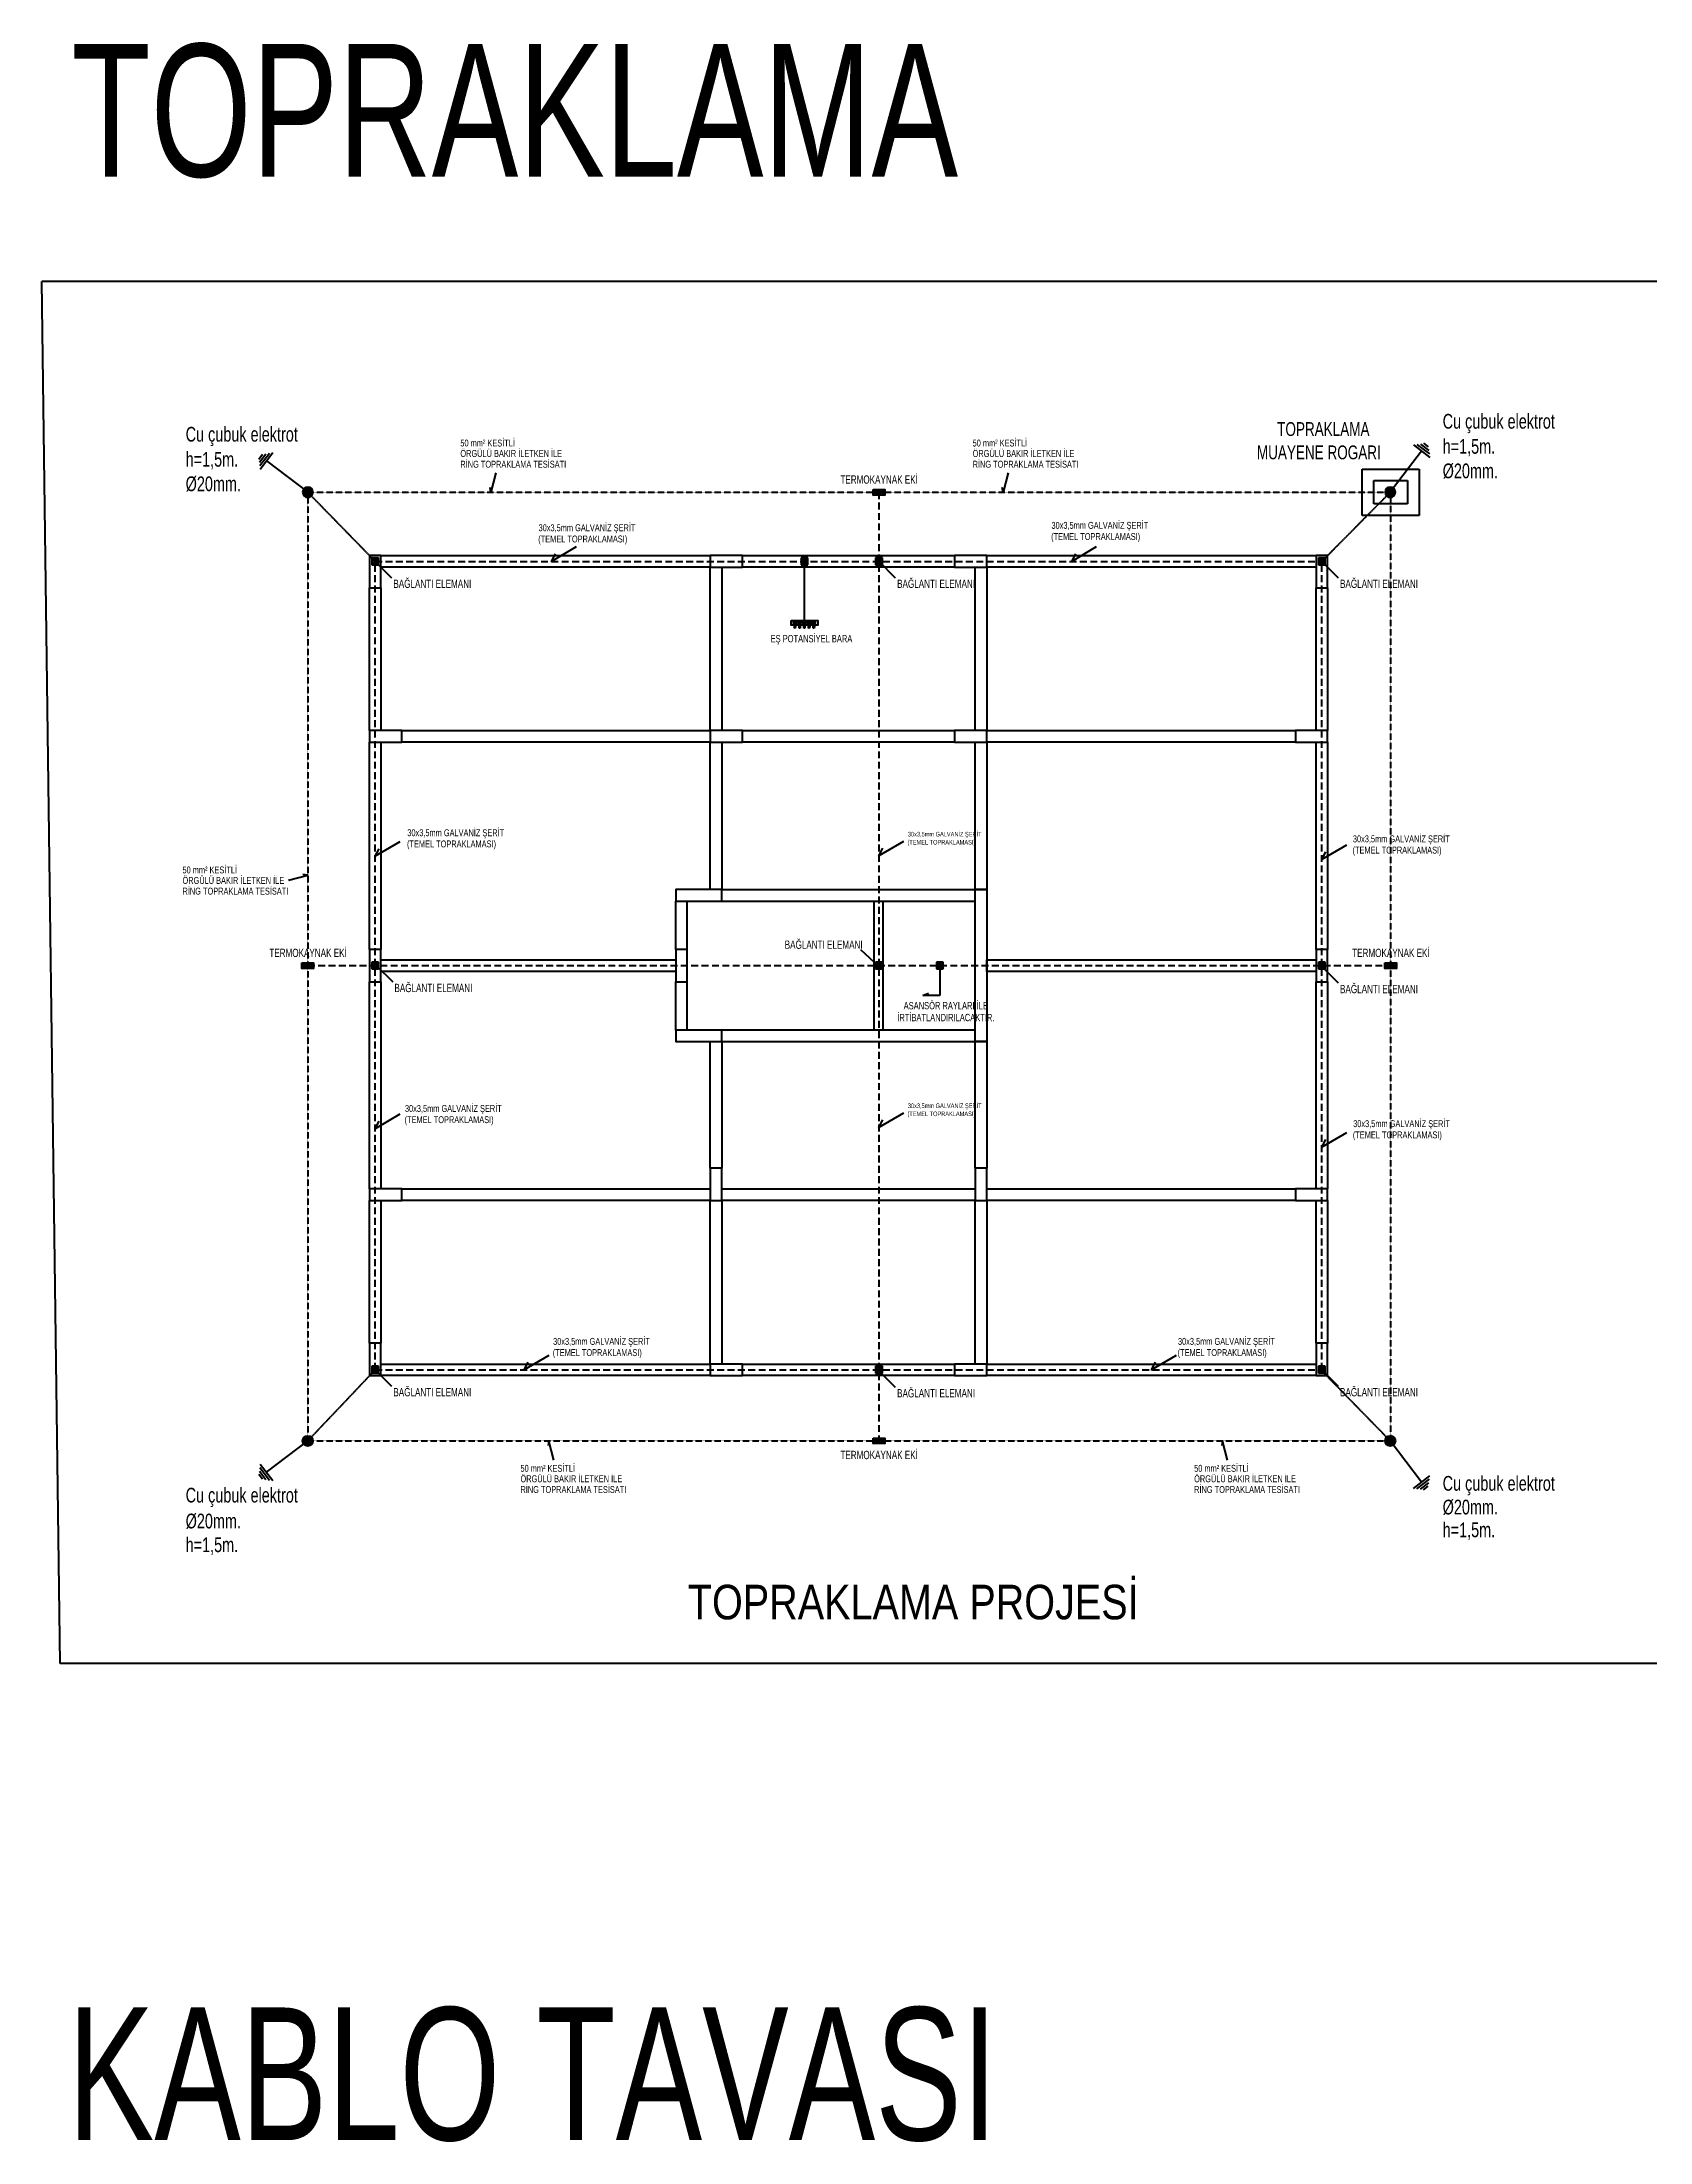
# Model space of a CAD drawing. Header units: millimetres. Extents: x 1852829 to 1882754, y -270850 to -231658.
# Drawn here: x 1852966 to 1856457, y -241270 to -236711 of the extents above; entities that cross this region are included whole.
import ezdxf
from ezdxf.enums import TextEntityAlignment as Align

# ---------------------------------------------------------------- set-up
doc = ezdxf.new("R2010")
doc.units = ezdxf.units.MM
for name, pattern in [('ACAD_ISO10W100', [18, 12, -3, 0, -3]), ('CONTINOUS', [0]), ('CONTINU', [0]), ('DASHED', [0.75, 0.5, -0.25]), ('DASHED2', [0.375, 0.25, -0.125])]:
    doc.linetypes.add(name, pattern=pattern)
for name, color, linetype, lineweight in [('a_ba', 6, 'Continuous', 50), ('a_duvar', 251, 'Continuous', 35), ('a_not_text', 7, 'Continuous', 13), ('a_çerçeve_line', 7, 'Continuous', 50), ('Aydınlatma', 4, 'CONTINOUS', 35), ('Genel', 4, 'CONTINOUS', 40), ('Topraklama', 3, 'DASHED', 40), ('Topraklama Ring', 6, 'DASHED', 40), ('topraklama_ek', 6, 'Continuous', 40), ('topraklama_ring', 6, 'Continuous', 40), ('topraklama_text', 4, 'Continuous', 40), ('topraklamaa', 3, 'Continuous', 40), ('u_genel', 4, 'Continuous', 25), ('u_topraklama_ring', 6, 'Continuous', 40)]:
    doc.layers.add(name, color=color, linetype=linetype, lineweight=lineweight)
doc.styles.add('Grupcad', font='arial.ttf', dxfattribs={"width": 0.7})
doc.styles.add('ROMANTUR', font='arial.ttf', dxfattribs={"width": 0.7})
doc.styles.add('SELFCAD', font='arial.ttf', dxfattribs={"width": 0.7})
doc.styles.get("Standard").update_dxf_attribs({"font": 'ARIALN.TTF'})

# ---------------------------------------------------------------- blocks, each defined once
blk = doc.blocks.new('BAĞLANTI ELEMANI')
at = {"layer": 'topraklama_ek', "color": 2, "linetype": 'Continuous', "ltscale": 0.4}
for p, q in [((15, 15), (-15, 15)), ((-15, 15), (-15, -15)), ((-15, 4.5), (15, 4.5)), ((-13.9, 10.5), (-12.2, 13.4)), ((-12.2, 7.6), (-13.9, 10.5)), ((-13.4, 10.5), (-11.9, 13)), ((-11.9, 8), (-13.4, 10.5)), ((-12.2, 13.4), (-8.8, 13.4)), ((-8.8, 7.6), (-12.2, 7.6)), ((-11.9, 13), (-9.1, 13)), ((-9.1, 8), (-11.9, 8)), ((-9.1, 13), (-7.6, 10.5)), ((-7.6, 10.5), (-9.1, 8)), ((-8.8, 13.4), (-7.1, 10.5)), ((-7.1, 10.5), (-8.8, 7.6)), ((-4.5, 15), (-4.5, -15)), ((-4.5, -4.5), (4.5, 4.5)), ((4.5, -4.5), (-4.5, 4.5)), ((4.5, 15), (4.5, -15)), ((8.8, 13.4), (7.1, 10.5)), ((7.1, 10.5), (8.8, 7.6)), ((9.1, 13), (7.6, 10.5)), ((7.6, 10.5), (9.1, 8)), ((12.2, 13.4), (8.8, 13.4)), ((8.8, 7.6), (12.2, 7.6)), ((11.9, 13), (9.1, 13)), ((9.1, 8), (11.9, 8)), ((13.4, 10.5), (11.9, 13)), ((11.9, 8), (13.4, 10.5)), ((13.9, 10.5), (12.2, 13.4)), ((12.2, 7.6), (13.9, 10.5)), ((15, -15), (15, 15)), ((-15, -4.5), (15, -4.5)), ((-15, -15), (15, -15)), ((-12.2, -7.6), (-13.9, -10.5)), ((-13.9, -10.5), (-12.2, -13.4)), ((-11.9, -8), (-13.4, -10.5)), ((-13.4, -10.5), (-11.9, -13)), ((-8.8, -7.6), (-12.2, -7.6)), ((-12.2, -13.4), (-8.8, -13.4)), ((-9.1, -8), (-11.9, -8)), ((-11.9, -13), (-9.1, -13)), ((-7.6, -10.5), (-9.1, -8)), ((-9.1, -13), (-7.6, -10.5)), ((-7.1, -10.5), (-8.8, -7.6)), ((-8.8, -13.4), (-7.1, -10.5)), ((7.1, -10.5), (8.8, -7.6)), ((8.8, -13.4), (7.1, -10.5)), ((7.6, -10.5), (9.1, -8)), ((9.1, -13), (7.6, -10.5)), ((8.8, -7.6), (12.2, -7.6)), ((12.2, -13.4), (8.8, -13.4)), ((9.1, -8), (11.9, -8)), ((11.9, -13), (9.1, -13)), ((11.9, -8), (13.4, -10.5)), ((13.4, -10.5), (11.9, -13)), ((12.2, -7.6), (13.9, -10.5)), ((13.9, -10.5), (12.2, -13.4))]:
    blk.add_line(p, q, dxfattribs=at)
for centre in [(-10.5, 10.5), (10.5, 10.5), (-10.5, -10.5), (10.5, -10.5)]:
    blk.add_circle(centre, 2.4, dxfattribs=at)
blk = doc.blocks.new('ESPOTANSIYEL TOPR.BARASI')
at = {"layer": 'topraklamaa', "linetype": 'Continuous', "lineweight": 50}
for p, q in [((-22.8, 8.9), (-22.8, 7.6)), ((-22.6, 9.2), (-21.6, 10)), ((-21.4, 10.3), (-21.4, 14.9)), ((-18.3, 14.8), (-21.4, 14.8)), ((-20.8, 14.9), (-20.8, 16.8)), ((-20.8, 16.8), (-18.9, 16.8)), ((-20.1, 10.3), (-20.1, 14.8)), ((-20.1, 14.8), (-20.1, 10.3)), ((-19.9, 14.8), (-19.9, 10.3)), ((-18.9, 16.8), (-18.9, 15.1)), ((-18.3, 10.3), (-18.3, 14.9)), ((-17.1, 9.2), (-18.1, 9.9)), ((-16.9, 7.4), (-16.9, 8.9)), ((-12.6, 8.9), (-12.6, 7.6)), ((-12.5, 9.2), (-11.4, 10)), ((-11.3, 10.3), (-11.3, 14.9)), ((-8.2, 14.8), (-11.3, 14.8)), ((-10.7, 14.9), (-10.7, 16.8)), ((-10.7, 16.8), (-8.7, 16.8)), ((-9.9, 10.3), (-9.9, 14.8)), ((-9.9, 14.8), (-9.9, 10.3)), ((-9.7, 14.8), (-9.7, 10.3)), ((-8.7, 16.8), (-8.7, 15.1)), ((-8.2, 10.3), (-8.2, 14.9)), ((-6.9, 9.2), (-8, 9.9)), ((-6.7, 7.4), (-6.7, 8.9)), ((-2.5, 8.9), (-2.5, 7.6)), ((-2.3, 9.2), (-1.2, 10)), ((-1.1, 10.3), (-1.1, 14.9)), ((2, 14.8), (-1.1, 14.8)), ((-0.5, 14.9), (-0.5, 16.8)), ((-0.5, 16.8), (1.5, 16.8)), ((0.3, 10.3), (0.3, 14.8)), ((0.3, 14.8), (0.3, 10.3)), ((0.5, 14.8), (0.5, 10.3)), ((1.5, 16.8), (1.5, 15.1)), ((2, 10.3), (2, 14.9)), ((3.3, 9.2), (2.2, 9.9)), ((3.5, 7.4), (3.5, 8.9)), ((7.7, 8.9), (7.7, 7.6)), ((7.9, 9.2), (8.9, 10)), ((9.1, 10.3), (9.1, 14.9)), ((12.2, 14.8), (9.1, 14.8)), ((9.7, 14.9), (9.7, 16.8)), ((9.7, 16.8), (11.7, 16.8)), ((10.5, 10.3), (10.5, 14.8)), ((10.5, 14.8), (10.5, 10.3)), ((10.7, 14.8), (10.7, 10.3)), ((11.7, 16.8), (11.7, 15.1)), ((12.2, 10.3), (12.2, 14.9)), ((13.5, 9.2), (12.4, 9.9)), ((13.7, 7.4), (13.7, 8.9)), ((17.9, 8.9), (17.9, 7.6)), ((18.1, 9.2), (19.1, 10)), ((19.3, 10.3), (19.3, 14.9)), ((22.4, 14.8), (19.3, 14.8)), ((19.9, 14.9), (19.9, 16.8)), ((19.9, 16.8), (21.9, 16.8)), ((20.7, 10.3), (20.7, 14.8)), ((20.7, 14.8), (20.7, 10.3)), ((20.9, 14.8), (20.9, 10.3)), ((21.9, 16.8), (21.9, 15.1)), ((22.4, 10.3), (22.4, 14.9)), ((23.7, 9.2), (22.6, 9.9)), ((23.9, 7.4), (23.9, 8.9))]:
    blk.add_line(p, q, dxfattribs=at)
at = {"layer": 'topraklamaa', "color": 1, "linetype": 'Continuous', "lineweight": 50}
blk.add_lwpolyline([(29.1, 0), (-29.1, 0), (-29.1, 10.2), (29.1, 10.2)], close=True, dxfattribs=at)
at = {"layer": 'topraklamaa', "linetype": 'Continuous', "lineweight": 50}
for centre in [(-19.8, 4.7), (-9.7, 4.7), (0.5, 4.7), (10.7, 4.7), (20.9, 4.7)]:
    blk.add_circle(centre, 1.72, dxfattribs=at)
for centre, radius, start, end in [((-19.9, 4.8), 3.92, 140.3008, 37.1292), ((-23.2, 7.6), 0.429, 320.3008, 0), ((-22.4, 8.9), 0.429, 127.6759, 180), ((-21.9, 10.3), 0.429, 307.6759, 0), ((-17.9, 10.3), 0.429, 180, 237.6708), ((-17.3, 8.9), 0.429, 0, 57.6708), ((-16.4, 7.4), 0.429, 180, 217.1292), ((-9.7, 4.8), 3.92, 140.3008, 37.1292), ((-13.1, 7.6), 0.429, 320.3008, 0), ((-12.2, 8.9), 0.429, 127.6759, 180), ((-11.7, 10.3), 0.429, 307.6759, 0), ((-7.7, 10.3), 0.429, 180, 237.6708), ((-7.1, 8.9), 0.429, 0, 57.6708), ((-6.2, 7.4), 0.429, 180, 217.1292), ((0.5, 4.8), 3.92, 140.3008, 37.1292), ((-2.9, 7.6), 0.429, 320.3008, 0), ((-2, 8.9), 0.429, 127.6759, 180), ((-1.5, 10.3), 0.429, 307.6759, 0), ((2.4, 10.3), 0.429, 180, 237.6708), ((3.1, 8.9), 0.429, 0, 57.6708), ((3.9, 7.4), 0.429, 180, 217.1292), ((10.6, 4.8), 3.92, 140.3008, 37.1292), ((7.3, 7.6), 0.429, 320.3008, 0), ((8.2, 8.9), 0.429, 127.6759, 180), ((8.7, 10.3), 0.429, 307.6759, 0), ((12.6, 10.3), 0.429, 180, 237.6708), ((13.3, 8.9), 0.429, 0, 57.6708), ((14.1, 7.4), 0.429, 180, 217.1292), ((20.8, 4.8), 3.92, 140.3008, 37.1292), ((17.5, 7.6), 0.429, 320.3008, 0), ((18.3, 8.9), 0.429, 127.6759, 180), ((18.9, 10.3), 0.429, 307.6759, 0), ((22.8, 10.3), 0.429, 180, 237.6708), ((23.4, 8.9), 0.429, 0, 57.6708), ((24.3, 7.4), 0.429, 180, 217.1292)]:
    blk.add_arc(centre, radius, start, end, dxfattribs=at)
blk = doc.blocks.new('toprak_cubuk')
at = {"layer": 'Topraklama', "linetype": 'Continuous', "ltscale": 13}
h = blk.add_hatch(color=1, dxfattribs=at)
h.paths.add_polyline_path([(0, -45), (0, 0), (0, 45, -1)])
h.paths.add_polyline_path([(0, 45), (0, 0), (0, -45, -1)])
at = {"layer": 'Topraklama', "color": 1, "linetype": 'Continuous', "ltscale": 13}
for p, q in [((0, -450), (0, 0)), ((-90, -450), (90, -450)), ((-90, -450), (90, -450)), ((-68, -471), (68, -471)), ((-68, -471), (68, -471)), ((-45, -492), (45, -492)), ((-45, -492), (45, -492)), ((-29, -513), (24, -513))]:
    blk.add_line(p, q, dxfattribs=at)
blk.add_circle((0, 0), 44.7, dxfattribs=at)
blk = doc.blocks.new('u_menhol')
at = {"layer": 'u_topraklama_ring', "color": 2, "linetype": 'CONTINOUS', "ltscale": 2}
for p, q in [((-123.6, 100.6), (123.6, 100.6)), ((-123.6, -100.6), (-123.6, 100.6)), ((123.6, 100.6), (123.6, -100.6)), ((-73.6, 50.6), (73.6, 50.6)), ((-73.6, -50.6), (-73.6, 50.6)), ((73.6, 50.6), (73.6, -50.6)), ((73.6, -50.6), (-73.6, -50.6)), ((123.6, -100.6), (-123.6, -100.6))]:
    blk.add_line(p, q, dxfattribs=at)
blk = doc.blocks.new('termokaynak')
at = {"layer": 'topraklama_ring', "linetype": 'CONTINOUS'}
blk.add_hatch(color=5, dxfattribs=at).paths.add_polyline_path([(51, 24), (-51, 24), (-51, -24), (51, -24)])
at = {"layer": 'topraklama_ring', "color": 5, "linetype": 'CONTINOUS'}
for p, q in [((-51, -24), (51, 24)), ((-51, 24), (51, -24))]:
    blk.add_line(p, q, dxfattribs=at)
blk.add_lwpolyline([(-51, 24), (51, 24), (51, -24), (-51, -24)], close=True, dxfattribs=at)

msp = doc.modelspace()

# ---------------------------------------------------------------- linework, layer by layer
at = {"layer": 'a_ba', "color": 253}
for p, q in [((1854342, -238680.8), (1854342, -238575.8)), ((1854367, -238680.8), (1854367, -238575.8)), ((1854442, -238575.8), (1854992, -238575.8)), ((1854772, -238575.8), (1854772, -238855.8)), ((1854792, -238855.8), (1854792, -238575.8)), ((1854342, -238855.8), (1854342, -238750.8)), ((1854367, -238855.8), (1854367, -238750.8)), ((1854992, -238855.8), (1854442, -238855.8))]:
    msp.add_line(p, q, dxfattribs=at)
for points in [[(1853677, -237895.8), (1853702, -237895.8), (1853702, -237825.8), (1853677, -237825.8)], [(1853702, -237825.8), (1854417, -237825.8), (1854417, -237850.8), (1853702, -237850.8)], [(1854487, -237850.8), (1854487, -237825.8), (1854417, -237825.8), (1854417, -237850.8)], [(1854487, -237825.8), (1854947, -237825.8), (1854947, -237850.8), (1854487, -237850.8)], [(1855017, -237850.8), (1855017, -237825.8), (1854947, -237825.8), (1854947, -237850.8)], [(1855017, -237825.8), (1855732, -237825.8), (1855732, -237850.8), (1855017, -237850.8)], [(1855732, -237895.8), (1855757, -237895.8), (1855757, -237825.8), (1855732, -237825.8)], [(1854417, -237850.8), (1854442, -237850.8), (1854442, -238205.8), (1854417, -238205.8)], [(1854992, -237850.8), (1855017, -237850.8), (1855017, -238205.8), (1854992, -238205.8)], [(1853677, -237895.8), (1853702, -237895.8), (1853702, -238205.8), (1853677, -238205.8)], [(1855732, -237895.8), (1855757, -237895.8), (1855757, -238205.8), (1855732, -238205.8)], [(1853677, -238205.8), (1853677, -238230.8), (1853747, -238230.8), (1853747, -238205.8)], [(1853677, -238230.8), (1853702, -238230.8), (1853702, -238680.8), (1853677, -238680.8)], [(1853747, -238205.8), (1854417, -238205.8), (1854417, -238230.8), (1853747, -238230.8)], [(1854487, -238230.8), (1854487, -238205.8), (1854417, -238205.8), (1854417, -238230.8)], [(1854417, -238230.8), (1854442, -238230.8), (1854442, -238550.8), (1854417, -238550.8)], [(1854487, -238205.8), (1854947, -238205.8), (1854947, -238230.8), (1854487, -238230.8)], [(1855017, -238230.8), (1855017, -238205.8), (1854947, -238205.8), (1854947, -238230.8)], [(1854992, -238230.8), (1855017, -238230.8), (1855017, -238550.8), (1854992, -238550.8)], [(1855017, -238205.8), (1855687, -238205.8), (1855687, -238230.8), (1855017, -238230.8)], [(1855687, -238205.8), (1855687, -238230.8), (1855757, -238230.8), (1855757, -238205.8)], [(1855732, -238230.8), (1855757, -238230.8), (1855757, -238680.8), (1855732, -238680.8)], [(1854442, -238575.8), (1854442, -238550.8), (1854342, -238550.8), (1854342, -238575.8)], [(1854992, -238550.8), (1855017, -238550.8), (1855017, -238880.8), (1854992, -238880.8), (1854992, -238855.8), (1854992, -238855.8), (1854992, -238575.8), (1854992, -238575.8)], [(1853677, -238750.8), (1853702, -238750.8), (1853702, -238680.8), (1853677, -238680.8)], [(1854342, -238750.8), (1854367, -238750.8), (1854367, -238680.8), (1854342, -238680.8)], [(1855732, -238750.8), (1855757, -238750.8), (1855757, -238680.8), (1855732, -238680.8)], [(1853702, -238703.3), (1854342, -238703.3), (1854342, -238728.3), (1853702, -238728.3)], [(1855017, -238703.3), (1855732, -238703.3), (1855732, -238728.3), (1855017, -238728.3)], [(1853677, -238750.8), (1853702, -238750.8), (1853702, -239200.8), (1853677, -239200.8)], [(1855732, -238750.8), (1855757, -238750.8), (1855757, -239200.8), (1855732, -239200.8)], [(1854442, -238880.8), (1854442, -238855.8), (1854342, -238855.8), (1854342, -238880.8)], [(1854417, -238880.8), (1854442, -238880.8), (1854442, -239155.8), (1854417, -239155.8)], [(1854992, -238880.8), (1855017, -238880.8), (1855017, -239155.8), (1854992, -239155.8)], [(1854417, -239225.8), (1854442, -239225.8), (1854442, -239155.8), (1854417, -239155.8)], [(1854992, -239225.8), (1855017, -239225.8), (1855017, -239155.8), (1854992, -239155.8)], [(1853677, -239200.8), (1853677, -239225.8), (1853747, -239225.8), (1853747, -239200.8)], [(1853747, -239200.8), (1854417, -239200.8), (1854417, -239225.8), (1853747, -239225.8)], [(1854442, -239200.8), (1854992, -239200.8), (1854992, -239225.8), (1854442, -239225.8)], [(1855017, -239200.8), (1855687, -239200.8), (1855687, -239225.8), (1855017, -239225.8)], [(1855687, -239200.8), (1855687, -239225.8), (1855757, -239225.8), (1855757, -239200.8)], [(1853677, -239225.8), (1853702, -239225.8), (1853702, -239535.8), (1853677, -239535.8)], [(1854417, -239225.8), (1854442, -239225.8), (1854442, -239580.8), (1854417, -239580.8)], [(1854992, -239225.8), (1855017, -239225.8), (1855017, -239580.8), (1854992, -239580.8)], [(1855732, -239225.8), (1855757, -239225.8), (1855757, -239535.8), (1855732, -239535.8)], [(1853677, -239605.8), (1853702, -239605.8), (1853702, -239535.8), (1853677, -239535.8)], [(1855732, -239605.8), (1855757, -239605.8), (1855757, -239535.8), (1855732, -239535.8)], [(1853702, -239580.8), (1854417, -239580.8), (1854417, -239605.8), (1853702, -239605.8)], [(1854417, -239580.8), (1854417, -239605.8), (1854487, -239605.8), (1854487, -239580.8)], [(1854487, -239580.8), (1854947, -239580.8), (1854947, -239605.8), (1854487, -239605.8)], [(1855017, -239605.8), (1855017, -239580.8), (1854947, -239580.8), (1854947, -239605.8)], [(1855017, -239580.8), (1855732, -239580.8), (1855732, -239605.8), (1855017, -239605.8)]]:
    msp.add_lwpolyline(points, close=True, dxfattribs=at)
for points in [[(1854442, -238550.8), (1854992, -238550.8)], [(1854442, -238880.8), (1854992, -238880.8)]]:
    msp.add_lwpolyline(points, dxfattribs=at)
at = {"layer": 'a_duvar'}
msp.add_line((1854992, -238550.8), (1854992, -238550.8), dxfattribs=at)
at = {"layer": 'a_çerçeve_line'}
for p, q in [((1860667.9, -237231), (1852966.2, -237231)), ((1853005.4, -240231), (1852966.2, -237231)), ((1860667.9, -240231), (1853005.4, -240231))]:
    msp.add_line(p, q, dxfattribs=at)
at = {"layer": 'Genel', "linetype": 'CONTINU'}
for p, q in [((1853689.6, -237838.3), (1853725.2, -237873.9)), ((1854783, -237838.2), (1854818.6, -237873.8)), ((1855744.6, -237838.3), (1855780.2, -237873.9)), ((1854783, -238718), (1854743.5, -238681.7)), ((1853691.8, -238715.8), (1853727.5, -238751.4)), ((1855744.6, -238718), (1855780.2, -238753.6)), ((1853689.6, -239593.2), (1853725.2, -239628.8)), ((1854783, -239595.5), (1854818.6, -239631.1)), ((1855744.6, -239593.2), (1855780.2, -239628.8))]:
    msp.add_line(p, q, dxfattribs=at)
for points in [[(1853951.5, -237646.3), (1853940.8, -237688.3), (1853938.9, -237677.6)], [(1855063.5, -237646.3), (1855052.8, -237688.3), (1855050.9, -237677.6)], [(1854125.6, -237807), (1854072.3, -237838.3), (1854081, -237821.9)], [(1855254.9, -237807), (1855201.6, -237838.3), (1855210.3, -237821.9)], [(1853742.9, -238447.2), (1853689.5, -238478.5), (1853698.2, -238462.1)], [(1854836.3, -238446.3), (1854783, -238477.6), (1854791.6, -238461.2)], [(1855797.9, -238454.2), (1855744.5, -238485.5), (1855753.2, -238469.1)], [(1853501.2, -238530.4), (1853543.2, -238519.7), (1853532.6, -238517.8)], [(1853742.9, -239038.6), (1853689.5, -239069.9), (1853698.2, -239053.5)], [(1854836.3, -239035.9), (1854783, -239067.2), (1854791.6, -239050.8)], [(1855797.9, -239078.8), (1855744.5, -239110.1), (1855753.2, -239093.7)], [(1854066.3, -239562), (1854012.9, -239593.3), (1854021.6, -239576.9)], [(1855427.9, -239562), (1855374.5, -239593.3), (1855383.2, -239576.9)], [(1854077.5, -239789.2), (1854066.8, -239747.2), (1854065, -239757.8)], [(1855539.9, -239789.2), (1855529.2, -239747.2), (1855527.4, -239757.8)]]:
    msp.add_lwpolyline(points, dxfattribs=at)
at = {"layer": 'Topraklama', "ltscale": 30}
for p, q in [((1854783, -237688.3), (1854783, -239747.6)), ((1853689.5, -239593.3), (1853689.5, -237838.3)), ((1853689.5, -237838.3), (1855744.5, -237838.3)), ((1855744.5, -239593.3), (1855744.5, -237838.3)), ((1853543.2, -238715.8), (1855893.9, -238715.8)), ((1853689.5, -239593.3), (1855744.5, -239593.3))]:
    msp.add_line(p, q, dxfattribs=at)
at = {"layer": 'Topraklama', "linetype": 'CONTINU'}
for p, q in [((1854621.4, -237966.4), (1854621.4, -237838.3)), ((1854915.1, -238715.1), (1854915.1, -238780.4)), ((1854878.3, -238780.4), (1854890.6, -238775.4)), ((1854915.1, -238780.4), (1854878.3, -238780.4))]:
    msp.add_line(p, q, dxfattribs=at)
at = {"layer": 'Topraklama Ring'}
for p, q in [((1853543.2, -237688.3), (1855893.9, -237688.3)), ((1853543.2, -237688.3), (1853543.2, -239747.6)), ((1853543.2, -237688.3), (1853689.5, -237838.3)), ((1855892.9, -237688.3), (1855744.6, -237838.3)), ((1855893.9, -239747.6), (1855893.9, -237688.3)), ((1853689.6, -239593.3), (1853542.3, -239748.4)), ((1855892.9, -239747.6), (1855742.3, -239593.2)), ((1853543.2, -239747.6), (1855893.9, -239747.6))]:
    msp.add_line(p, q, dxfattribs=at)

# ---------------------------------------------------------------- block references
at = {"layer": 'Genel', "linetype": 'CONTINU', "xscale": 0.25, "yscale": 0.25, "zscale": 0.25}
for p in [(1854783, -237688.3), (1853543.2, -238715.8), (1855893.9, -238715.8), (1854783, -239747.6)]:
    msp.add_blockref('termokaynak', p, dxfattribs=at)
at = {"layer": 'Topraklama'}
for p, xscale, yscale, zscale, rotation in [((1853543.2, -237688.3), -0.25, 0.25, 0.25, 232.6500587564336), ((1855892.9, -237688.3), -0.25, 0.25, 0.25, 142.6500587564336), ((1853543.2, -239747.6), 0.2499999999999999, 0.2499999999999999, 0.2499999999999999, 307.3499412435664), ((1855892.9, -239747.6), 0.25, 0.25, 0.25, 37.34994124356644)]:
    msp.add_blockref('toprak_cubuk', p, dxfattribs=dict(at, xscale=xscale, yscale=yscale, zscale=zscale, rotation=rotation))
at = {"layer": 'topraklama_ek', "color": 2, "linetype": 'Continuous', "ltscale": 0.4, "xscale": 0.5, "yscale": 0.5, "zscale": 0.5}
for p in [(1853689.5, -237838.2), (1854621.4, -237838.2), (1854783, -237838.2), (1855744.5, -237838.2), (1853689.5, -238715.7), (1854783, -238715.7), (1854915.3, -238715.6), (1855744.5, -238715.7), (1853689.5, -239593.2), (1854783, -239593.2), (1855744.5, -239593.2)]:
    msp.add_blockref('BAĞLANTI ELEMANI', p, dxfattribs=at)
at = {"layer": 'topraklamaa', "linetype": 'DASHED2', "ltscale": 2, "rotation": 180}
msp.add_blockref('ESPOTANSIYEL TOPR.BARASI', (1854621.4, -237966.4), dxfattribs=at)
at = {"layer": 'u_topraklama_ring', "linetype": 'ACAD_ISO10W100', "ltscale": 0.4, "xscale": 0.5, "yscale": 0.5, "zscale": 0.5}
msp.add_blockref('u_menhol', (1855893.9, -237688.3), dxfattribs=at)

# ---------------------------------------------------------------- texts
at = {"layer": 'a_not_text'}
msp.add_text('TOPRAKLAMA PROJESİ', height=75, dxfattribs=at).set_placement((1854368.2, -240135))
at = {"layer": 'Aydınlatma', "linetype": 'CONTINU', "style": 'ROMANTUR', "width": 0.7}
for s, p in [('TOPRAKLAMA', (1853992.5, -236859.1)), ('KABLO TAVASI', (1854031.6, -241121.6))]:
    msp.add_text(s, height=288, dxfattribs=at).set_placement(p, align=Align.MIDDLE_CENTER)
at = {"layer": 'Genel', "linetype": 'CONTINU', "style": 'Grupcad', "width": 0.7}
for s, height, p in [('50 mm² KESİTLİ', 15, (1853874.4, -237588.9)), ('ÖRGÜLÜ BAKIR İLETKEN İLE', 15, (1853874.4, -237611.6)), ('50 mm² KESİTLİ', 15, (1854986.4, -237588.9)), ('ÖRGÜLÜ BAKIR İLETKEN İLE', 15, (1854986.4, -237611.6)), ('RİNG TOPRAKLAMA TESİSATI', 15, (1853874.4, -237634.9)), ('TERMOKAYNAK EKİ', 18, (1854699.4, -237669.7)), ('RİNG TOPRAKLAMA TESİSATI', 15, (1854986.4, -237634.9)), ('(TEMEL TOPRAKLAMASI)', 15, (1854043.5, -237797.2, 0)), ('30x3,5mm GALVANİZ ŞERİT', 15, (1854044.2, -237772.8, 0)), ('(TEMEL TOPRAKLAMASI)', 15, (1855156.9, -237791.9, 0)), ('30x3,5mm GALVANİZ ŞERİT', 15, (1855157.6, -237767.6, 0)), ('BAĞLANTI ELEMANI', 18, (1853729, -237895.9)), ('BAĞLANTI ELEMANI', 18, (1854822.5, -237895.9)), ('BAĞLANTI ELEMANI', 18, (1855784, -237895.9)), ('30x3,5mm GALVANİZ ŞERİT', 15, (1853759.3, -238434.9, 0)), ('30x3,5mm GALVANİZ ŞERİT', 10, (1854845.7, -238435.5, 0)), ('(TEMEL TOPRAKLAMASI)', 15, (1853758.6, -238459.2, 0)), ('(TEMEL TOPRAKLAMASI)', 10, (1854845, -238453, 0)), ('(TEMEL TOPRAKLAMASI)', 15, (1855811.2, -238472.6, 0)), ('30x3,5mm GALVANİZ ŞERİT', 15, (1855811.9, -238448.2, 0)), ('50 mm² KESİTLİ', 15, (1853271.2, -238515.7)), ('ÖRGÜLÜ BAKIR İLETKEN İLE', 15, (1853271.2, -238538.4)), ('RİNG TOPRAKLAMA TESİSATI', 15, (1853271.2, -238561.7)), ('TERMOKAYNAK EKİ', 18, (1853459.7, -238697.2)), ('BAĞLANTI ELEMANI', 18, (1854578.5, -238679.4)), ('TERMOKAYNAK EKİ', 18, (1855810.4, -238697.2)), ('BAĞLANTI ELEMANI', 18, (1853731.3, -238773.4)), ('BAĞLANTI ELEMANI', 18, (1855784, -238775.7)), ('30x3,5mm GALVANİZ ŞERİT', 15, (1853754.1, -239033.5, 0)), ('30x3,5mm GALVANİZ ŞERİT', 10, (1854845.7, -239025.1, 0)), ('(TEMEL TOPRAKLAMASI)', 15, (1853753.4, -239057.8, 0)), ('(TEMEL TOPRAKLAMASI)', 10, (1854845, -239042.6, 0)), ('30x3,5mm GALVANİZ ŞERİT', 15, (1855812.5, -239066.5, 0)), ('(TEMEL TOPRAKLAMASI)', 15, (1855811.8, -239090.8, 0)), ('30x3,5mm GALVANİZ ŞERİT', 15, (1854075.7, -239539.1, 0)), ('30x3,5mm GALVANİZ ŞERİT', 15, (1855432.2, -239539.1, 0)), ('(TEMEL TOPRAKLAMASI)', 15, (1854075, -239563.5, 0)), ('(TEMEL TOPRAKLAMASI)', 15, (1855431.5, -239563.5, 0)), ('BAĞLANTI ELEMANI', 18, (1853729, -239650.9)), ('BAĞLANTI ELEMANI', 18, (1854822.5, -239653.2)), ('BAĞLANTI ELEMANI', 18, (1855784, -239650.9)), ('50 mm² KESİTLİ', 15, (1854004.9, -239814.7)), ('TERMOKAYNAK EKİ', 18, (1854699.4, -239787.2)), ('50 mm² KESİTLİ', 15, (1855467.3, -239814.7)), ('ÖRGÜLÜ BAKIR İLETKEN İLE', 15, (1854004.9, -239837.4)), ('ÖRGÜLÜ BAKIR İLETKEN İLE', 15, (1855467.3, -239837.4)), ('RİNG TOPRAKLAMA TESİSATI', 15, (1854004.9, -239860.7)), ('RİNG TOPRAKLAMA TESİSATI', 15, (1855467.3, -239860.7))]:
    msp.add_text(s, height=height, dxfattribs=at).set_placement(p)
at = {"layer": 'topraklama_text', "color": 1, "linetype": 'CONTINU', "style": 'Grupcad', "width": 0.7}
for s, p in [('EŞ POTANSİYEL BARA', (1854547.9, -238014.1)), ('ASANSÖR RAYLARI İLE', (1854836.8, -238810.8)), ('İRTİBATLANDIRILACAKTIR.', (1854822.9, -238836.6))]:
    msp.add_text(s, height=16, dxfattribs=at).set_placement(p)
at = {"layer": 'u_genel', "style": 'SELFCAD', "width": 0.7}
for s, height, p in [('Cu çubuk elektrot', 32, (1853278.1, -237578.3)), ('TOPRAKLAMA ', 30, (1855647.5, -237566.1, 0)), ('Cu çubuk elektrot', 32, (1856006.8, -237550.2)), ('h=1,5m.', 32, (1853278.1, -237632.7)), ('MUAYENE ROGARI', 30, (1855603.5, -237616.7, 0)), ('h=1,5m.', 32, (1856006.8, -237604.6)), ('%%c20mm.', 32, (1853278.1, -237685.9)), ('%%c20mm.', 32, (1856006.8, -237657.9)), ('Cu çubuk elektrot', 32, (1856006.8, -239855.8)), ('Cu çubuk elektrot', 32, (1853278.1, -239881.4)), ('%%c20mm.', 32, (1856006.8, -239907.3)), ('%%c20mm.', 32, (1853278.1, -239937.6)), ('h=1,5m.', 32, (1856006.8, -239956.8)), ('h=1,5m.', 32, (1853278.1, -239989.2))]:
    msp.add_text(s, height=height, dxfattribs=at).set_placement(p)

doc.saveas('drawing.dxf')
